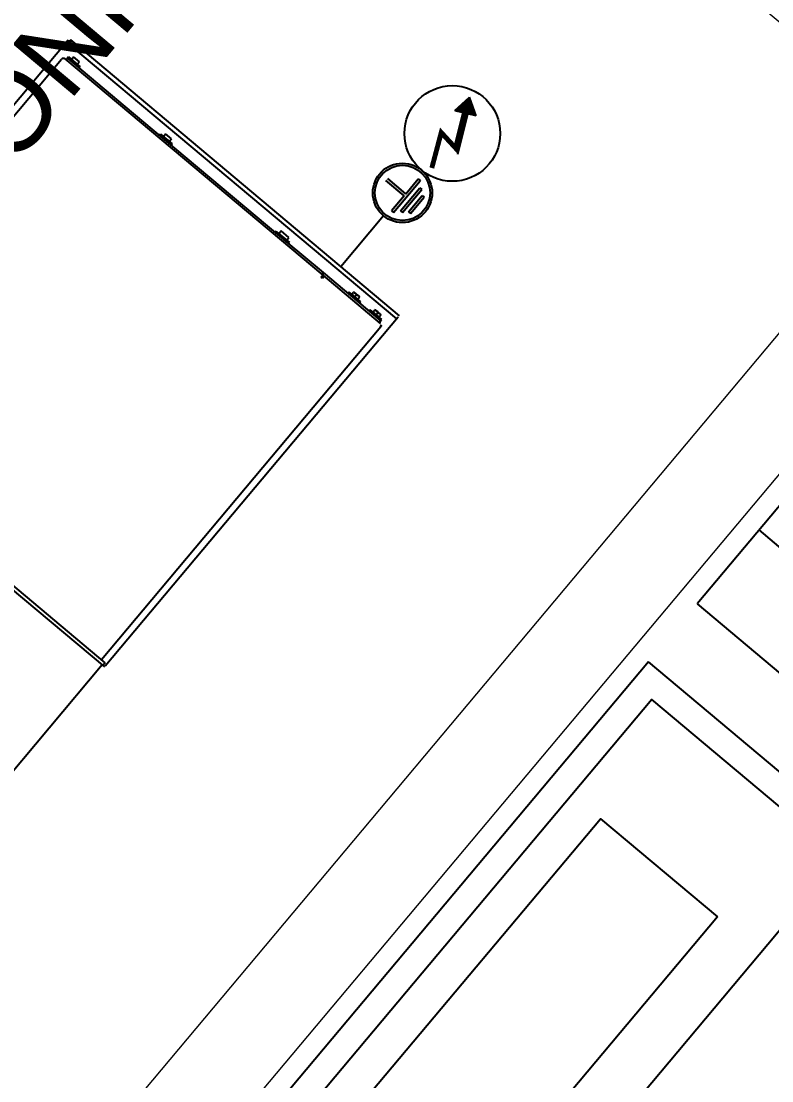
# Model space of a CAD drawing. Header units: metres. Extents: x 822482 to 822767, y 9662202 to 9662512.
# Drawn here: x 822691.881 to 822692.44, y 9662402.229 to 9662403.019 of the extents above; entities that cross this region are included whole.
import ezdxf

# ---------------------------------------------------------------- set-up
doc = ezdxf.new("R2010")
doc.units = ezdxf.units.M
doc.layers.add('20006_ARQ_1400_3PV$0$I-PONTO-ELE', color=114, linetype='Continuous', lineweight=0)
doc.layers.add('ARQ_NE_MOBILIÁRIOS', color=251, linetype='Continuous', lineweight=0)
doc.layers.add('ARQ_NE_EQUIPAMENTOS', color=7, linetype='Continuous')
doc.layers.add('ARQ_NE_INOX', color=7, linetype='Continuous', lineweight=0, true_color=0x0032c7)
doc.styles.add('20006_ARQ_1400_3PV$0$ROMANS', font='romans.shx')
doc.styles.add('Arial', font='arial.ttf', dxfattribs={"height": 0.6})

# ---------------------------------------------------------------- blocks, each defined once
blk = doc.blocks.new('20006_ARQ_1400_3PV$0$QEM-062')
at = {"color": 0, "linetype": 'ByBlock'}
for points in [[(0, -0.65), (0.5, -0.65), (0.5, 0), (0, 0)], [(0.11268, -0.48838), (0.38663, -0.48838), (0.38663, -0.60226), (0.11268, -0.60226)]]:
    blk.add_lwpolyline(points, close=True, dxfattribs=at)
for points in [[(0.02, -0.08347), (0.02, -0.63), (0.48, -0.63), (0.48, -0.08347)], [(0.02, -0.44631), (0.48, -0.44631)]]:
    blk.add_lwpolyline(points, dxfattribs=at)
blk = doc.blocks.new('20006_ARQ_1400_3PV$0$B-025')
at = {"color": 0, "linetype": 'ByBlock'}
for p, q in [((0.495, 0), (0, 0)), ((0, 0), (0, -0.39)), ((0.495, -0.29), (0.495, 0)), ((0.41825, -0.03), (0.07204, -0.03)), ((0, -0.39), (0.34955, -0.39))]:
    blk.add_line(p, q, dxfattribs=at)
for points in [[(0.07204, -0.03), (0.07204, 0)], [(0.11204, -0.03), (0.11204, 0)], [(0.41825, -0.03), (0.41825, 0)], [(0.34955, -0.29), (0, -0.29)], [(0.495, -0.29), (0.34955, -0.29), (0.34955, -0.39)], [(0.34955, -0.30646), (0.495, -0.30646), (0.495, -0.29)], [(0.03007, -0.38242), (0.03007, -0.29957)], [(0.05068, -0.38242), (0.05068, -0.29957)], [(0.07129, -0.38242), (0.07129, -0.29957)], [(0.0919, -0.38242), (0.0919, -0.29957)], [(0.11251, -0.38242), (0.11251, -0.29957)], [(0.13312, -0.38242), (0.13312, -0.29957)], [(0.15373, -0.38242), (0.15373, -0.29957)], [(0.17434, -0.38242), (0.17434, -0.29957)], [(0.19495, -0.38242), (0.19495, -0.29957)], [(0.21556, -0.38242), (0.21556, -0.29957)], [(0.23617, -0.38242), (0.23617, -0.29957)], [(0.25678, -0.38242), (0.25678, -0.29957)], [(0.27739, -0.38242), (0.27739, -0.29957)], [(0.298, -0.38242), (0.298, -0.29957)], [(0.31861, -0.38242), (0.31861, -0.29957)], [(0.37309, -0.29794), (0.4687, -0.29794)], [(0.01327, -0.32137), (0.33656, -0.32137)], [(0.01327, -0.33999), (0.33656, -0.33999)], [(0.01327, -0.35862), (0.33656, -0.35862)]]:
    blk.add_lwpolyline(points, dxfattribs=at)
blk.add_lwpolyline([(0.01327, -0.29957), (0.33656, -0.29957), (0.33656, -0.38242), (0.01327, -0.38242)], close=True, dxfattribs=at)
at = {"layer": '20006_ARQ_1400_3PV$0$I-PONTO-ELE', "style": '20006_ARQ_1400_3PV$0$ROMANS'}
blk.add_text('ES', height=0.075, dxfattribs=at).set_placement((-0.00118, -0.28042))
blk = doc.blocks.new('20006_ARQ_1400_3PV$0$QMO-019')
at = {"linetype": 'Continuous'}
h = blk.add_hatch(color=0, dxfattribs=at)
h.dxf.hatch_style = 1
h.paths.add_polyline_path([(0.73493, -0.26934, 1), (0.69062, -0.26934, 1)])
h.paths.add_polyline_path([(0.73335, -0.26934, 1), (0.6922, -0.26934, 1)], flags=16)
h = blk.add_hatch(color=0, dxfattribs=at)
h.dxf.hatch_style = 1
h.paths.add_polyline_path([(0.71377, -0.2538), (0.71178, -0.2538), (0.71178, -0.27169), (0.69726, -0.27169), (0.69726, -0.27368), (0.72829, -0.27368), (0.72829, -0.27169), (0.71377, -0.27169)])
h.paths.add_polyline_path([(0.72388, -0.27877), (0.72388, -0.27677), (0.70167, -0.27677), (0.70167, -0.27877)])
h.paths.add_polyline_path([(0.7049, -0.28186), (0.7049, -0.28385), (0.72064, -0.28385), (0.72064, -0.28186)])
h = blk.add_hatch(dxfattribs=at)
h.set_pattern_fill('ANSI31', color=0, scale=0.00072386, style=0)
h.set_pattern_definition([(45, (-8.92145094, 2.40080401), (-6.398083065e-05, 6.398083065e-05), [])])
edge = h.paths.add_edge_path()
edge.add_line((0.79211, -0.27447), (0.79961, -0.26174))
edge.add_line((0.78495, -0.25984), (0.79961, -0.26174))
edge.add_line((0.78495, -0.25984), (0.78772, -0.2655))
edge.add_line((0.76595, -0.27614), (0.78772, -0.2655))
edge.add_line((0.76809, -0.25949), (0.76595, -0.27614))
edge.add_line((0.74029, -0.27252), (0.76809, -0.25949))
edge.add_line((0.74029, -0.27252), (0.74184, -0.27582))
edge.add_line((0.74184, -0.27582), (0.76358, -0.26564))
edge.add_line((0.76358, -0.26564), (0.76142, -0.28245))
edge.add_line((0.76142, -0.28245), (0.78934, -0.26881))
edge.add_line((0.79211, -0.27447), (0.78934, -0.26881))
at = {"color": 0, "linetype": 'Continuous'}
for p, q in [((0.29941, -0.32645), (0.29941, 0)), ((0.30194, -0.3247), (0.30194, 0)), ((0.63984, -0.00521), (0.30194, -0.00521)), ((0.63984, -0.00521), (0.63984, -0.00607)), ((0.6412, -0.00657), (0.64034, -0.00657)), ((0.6412, -0.32645), (0.6412, -0.00657)), ((0.30194, -0.01057), (0.6258, -0.01057)), ((0.62764, -0.0124), (0.62764, -0.26313)), ((0.62764, -0.0124), (0.62764, -0.01247)), ((0.62835, -0.01342), (0.62921, -0.01342)), ((0.62921, -0.01342), (0.62921, -0.01347)), ((0.63039, -0.01347), (0.62921, -0.01347)), ((0.62921, -0.01347), (0.62921, -0.01431)), ((0.62921, -0.01431), (0.62921, -0.06947)), ((0.63039, -0.01347), (0.63039, -0.0248)), ((0.63806, -0.32645), (0.63806, -0.00835)), ((0.63039, -0.01628), (0.63299, -0.01628)), ((0.63039, -0.02199), (0.63274, -0.02199)), ((0.63274, -0.02199), (0.63299, -0.02199)), ((0.63299, -0.02199), (0.63299, -0.01628)), ((0.62921, -0.0248), (0.63039, -0.0248)), ((0.62921, -0.06947), (0.62921, -0.10574)), ((0.63039, -0.10305), (0.62921, -0.10305)), ((0.62921, -0.10574), (0.62921, -0.21996)), ((0.63039, -0.10305), (0.63039, -0.11439)), ((0.63039, -0.10587), (0.63299, -0.10587)), ((0.63299, -0.11158), (0.63299, -0.10587)), ((0.62921, -0.11439), (0.63039, -0.11439)), ((0.63039, -0.11158), (0.63299, -0.11158)), ((0.63039, -0.21549), (0.62921, -0.21549)), ((0.63039, -0.21727), (0.62921, -0.21727)), ((0.62921, -0.21996), (0.62921, -0.22592)), ((0.63039, -0.21549), (0.63039, -0.21727)), ((0.63039, -0.21727), (0.63039, -0.22861)), ((0.63039, -0.2183), (0.63299, -0.2183)), ((0.63299, -0.2183), (0.63274, -0.2183)), ((0.63299, -0.22579), (0.63299, -0.2183)), ((0.62921, -0.22592), (0.62921, -0.26219)), ((0.62921, -0.22861), (0.63039, -0.22861)), ((0.63039, -0.22579), (0.63274, -0.22579)), ((0.63274, -0.22579), (0.63299, -0.22579)), ((0.71178, -0.2538), (0.71178, -0.27153)), ((0.71377, -0.2538), (0.71377, -0.27153)), ((0.78495, -0.25984), (0.78772, -0.2655)), ((0.78495, -0.25984), (0.79961, -0.26174)), ((0.6258, -0.26452), (0.6258, -0.26323)), ((0.62608, -0.26322), (0.62608, -0.26386)), ((0.62673, -0.26329), (0.62764, -0.26329)), ((0.62818, -0.26246), (0.62764, -0.26246)), ((0.62764, -0.26313), (0.62764, -0.26329)), ((0.62764, -0.26329), (0.62764, -0.31919)), ((0.62828, -0.26242), (0.62828, -0.26199)), ((0.62835, -0.26219), (0.62921, -0.26219)), ((0.62921, -0.26219), (0.62921, -0.31735)), ((0.76595, -0.27614), (0.78772, -0.2655)), ((0.79211, -0.27447), (0.79961, -0.26174)), ((0.71178, -0.27169), (0.69726, -0.27169)), ((0.69726, -0.27169), (0.69726, -0.27368)), ((0.69726, -0.27368), (0.72829, -0.27368)), ((0.71377, -0.27169), (0.72829, -0.27169)), ((0.72829, -0.27153), (0.72829, -0.27384)), ((0.72829, -0.27153), (0.72829, -0.27169)), ((0.72829, -0.27368), (0.72829, -0.27384)), ((0.76142, -0.28245), (0.78934, -0.26881)), ((0.79211, -0.27447), (0.78934, -0.26881)), ((0.70167, -0.27677), (0.70167, -0.27877)), ((0.70167, -0.27677), (0.72388, -0.27677)), ((0.70167, -0.27877), (0.72388, -0.27877)), ((0.7049, -0.28186), (0.7049, -0.28385)), ((0.7049, -0.28186), (0.72064, -0.28186)), ((0.7049, -0.28385), (0.72064, -0.28385)), ((0.72064, -0.28186), (0.72064, -0.28385)), ((0.72388, -0.27677), (0.72388, -0.27877)), ((0.63039, -0.28616), (0.62921, -0.28616)), ((0.63039, -0.28616), (0.63039, -0.29749)), ((0.63074, -0.28897), (0.63039, -0.28897)), ((0.63074, -0.2904), (0.63074, -0.28897)), ((0.63074, -0.28897), (0.63274, -0.28897)), ((0.63074, -0.29183), (0.63074, -0.2904)), ((0.63074, -0.29325), (0.63074, -0.29183)), ((0.63074, -0.29183), (0.63274, -0.29183)), ((0.63274, -0.28897), (0.63299, -0.2904)), ((0.63299, -0.28897), (0.63274, -0.28897)), ((0.63274, -0.29183), (0.63299, -0.29325)), ((0.63299, -0.28897), (0.63299, -0.2904)), ((0.63299, -0.29325), (0.63299, -0.2904)), ((0.62921, -0.29749), (0.63039, -0.29749)), ((0.63039, -0.29468), (0.63074, -0.29468)), ((0.63074, -0.29468), (0.63074, -0.29325)), ((0.63074, -0.29468), (0.63274, -0.29468)), ((0.63274, -0.29468), (0.63299, -0.29468)), ((0.63299, -0.29468), (0.63299, -0.29325)), ((0.63039, -0.30686), (0.62921, -0.30686)), ((0.63039, -0.30686), (0.63039, -0.31819)), ((0.63074, -0.30967), (0.63039, -0.30967)), ((0.63039, -0.31538), (0.63074, -0.31538)), ((0.63074, -0.3111), (0.63074, -0.30967)), ((0.63074, -0.30967), (0.63274, -0.30967)), ((0.63074, -0.31253), (0.63074, -0.3111)), ((0.63074, -0.31396), (0.63074, -0.31253)), ((0.63074, -0.31253), (0.63274, -0.31253)), ((0.63074, -0.31538), (0.63074, -0.31396)), ((0.63074, -0.31538), (0.63274, -0.31538)), ((0.63274, -0.30967), (0.63299, -0.3111)), ((0.63299, -0.30967), (0.63274, -0.30967)), ((0.63274, -0.31253), (0.63299, -0.31396)), ((0.63274, -0.31538), (0.63299, -0.31538)), ((0.63299, -0.30967), (0.63299, -0.3111)), ((0.63299, -0.31396), (0.63299, -0.3111)), ((0.63299, -0.31538), (0.63299, -0.31396)), ((0.6258, -0.3211), (0.30194, -0.3211)), ((0.62764, -0.31919), (0.62764, -0.31926)), ((0.62835, -0.31824), (0.62921, -0.31824)), ((0.62921, -0.31735), (0.62921, -0.31819)), ((0.62921, -0.31819), (0.63039, -0.31819)), ((0.62921, -0.31819), (0.62921, -0.31824)), ((0.29941, -0.32406), (-0.00253, -0.32406)), ((0.30194, -0.3247), (0.29941, -0.3247)), ((0.63984, -0.32645), (0.30005, -0.32645))]:
    blk.add_line(p, q, dxfattribs=at)
at = {"color": 0}
blk.add_line((0.6412, -0.26934), (0.69062, -0.26934), dxfattribs=at)
at = {"color": 0, "linetype": 'Continuous', "flags": 128}
for points in [[(0.63984, -0.00521), (0.63943, -0.00541), (0.63903, -0.00599), (0.63862, -0.00686), (0.63821, -0.00793), (0.63806, -0.00835)], [(0.63984, -0.00607), (0.63944, -0.0062), (0.63902, -0.00664), (0.63859, -0.00732), (0.63816, -0.00814), (0.63806, -0.00835)], [(0.63806, -0.00835), (0.63916, -0.00795), (0.64012, -0.00754), (0.64082, -0.00713), (0.64117, -0.00673), (0.6412, -0.00657)], [(0.63806, -0.00835), (0.63884, -0.00796), (0.63957, -0.00753), (0.6401, -0.0071), (0.64033, -0.00668), (0.64034, -0.00657)], [(0.62921, -0.01431), (0.62914, -0.01397), (0.62895, -0.01368), (0.62866, -0.01349), (0.62831, -0.01342), (0.62797, -0.01349), (0.62768, -0.01368), (0.62764, -0.01375)], [(0.62673, -0.26329), (0.62666, -0.26353), (0.62646, -0.26372), (0.62616, -0.26385), (0.6258, -0.26388)], [(0.62921, -0.26219), (0.62914, -0.26214), (0.62895, -0.26209), (0.62866, -0.26204), (0.62831, -0.262), (0.62797, -0.26195), (0.62768, -0.2619), (0.62764, -0.26189)], [(0.62764, -0.2628), (0.62768, -0.26284), (0.62797, -0.26294), (0.62831, -0.26296), (0.62866, -0.26287), (0.62895, -0.2627), (0.62914, -0.26246), (0.62921, -0.26219)], [(0.62835, -0.26219), (0.62834, -0.26209), (0.62831, -0.262)], [(0.63299, -0.2904), (0.63299, -0.2905), (0.63274, -0.29183)], [(0.63299, -0.29325), (0.63299, -0.29336), (0.63274, -0.29468)], [(0.63299, -0.3111), (0.63299, -0.3112), (0.63274, -0.31253)], [(0.63299, -0.31396), (0.63299, -0.31406), (0.63274, -0.31538)]]:
    blk.add_lwpolyline(points, dxfattribs=at)
at = {"color": 0, "linetype": 'Continuous'}
for centre, radius in [((0.77062, -0.26934), 0.03569), ((0.71277, -0.26934), 0.02215), ((0.71277, -0.26934), 0.02058)]:
    blk.add_circle(centre, radius, dxfattribs=at)
for centre, radius, start, end in [((0.6258, -0.0124), 0.00183, 0.00072, 89.99928), ((0.62574, -0.24462), 0.01861, 270.18411, 275.84305), ((0.62608, -0.26295), 0.0016, 260.06146, 347.57324), ((0.62818, -0.26233), 0.000135, 272.31865, 342.41016), ((0.62786, -0.26217), 0.000487, 335.27566, 357.48987), ((0.6258, -0.31926), 0.00183, 270.001, 359.999), ((0.62833, -0.31736), 0.000882, 218.60686, 0.66508)]:
    blk.add_arc(centre, radius, start, end, dxfattribs=at)
blk = doc.blocks.new('*U384')
at = {"layer": 'ARQ_NE_INOX'}
blk.add_lwpolyline([(1.2, -0.7), (0, -0.7), (0, 0), (1.2, 0)], close=True, dxfattribs=at)
blk = doc.blocks.new('*U392')
at = {"layer": 'ARQ_NE_INOX'}
blk.add_lwpolyline([(1.9, -0.7), (0, -0.7), (0, 0), (1.9, 0)], close=True, dxfattribs=at)
blk = doc.blocks.new('A$C8f1b9c42')
at = {"layer": 'ARQ_NE_EQUIPAMENTOS', "transparency": 33554687}
for name, p, rotation in [('20006_ARQ_1400_3PV$0$QMO-019', (309.17108, -241.93144), 270), ('20006_ARQ_1400_3PV$0$QEM-062', (307.88656, -242.4943), 90), ('20006_ARQ_1400_3PV$0$B-025', (308.53659, -242.5506), 269.9932707228174)]:
    blk.add_blockref(name, p, dxfattribs=dict(at, rotation=rotation))
at = {"layer": 'ARQ_NE_MOBILIÁRIOS', "transparency": 33554687, "xscale": -0.9999999999999998, "rotation": 270.0000006333877}
for name, p in [('*U384', (309.31935, -242.92225)), ('*U392', (308.55184, -243.84545))]:
    blk.add_blockref(name, p, dxfattribs=at)
at = {"layer": 'ARQ_NE_MOBILIÁRIOS', "transparency": 33554687, "insert": (309.21599, -242.6474), "char_height": 0.06, "width": 0.908935, "attachment_point": 5, "rotation": 90, "style": 'Arial'}
blk.add_mtext('MESA INOX\\P120x70', dxfattribs=at)

msp = doc.modelspace()

# ---------------------------------------------------------------- block references
at = {"ltscale": 10, "rotation": 140.0090103764572}
msp.add_blockref('A$C8f1b9c42', (822772.88904, 9662018.46966), dxfattribs=at)

doc.saveas('drawing.dxf')
